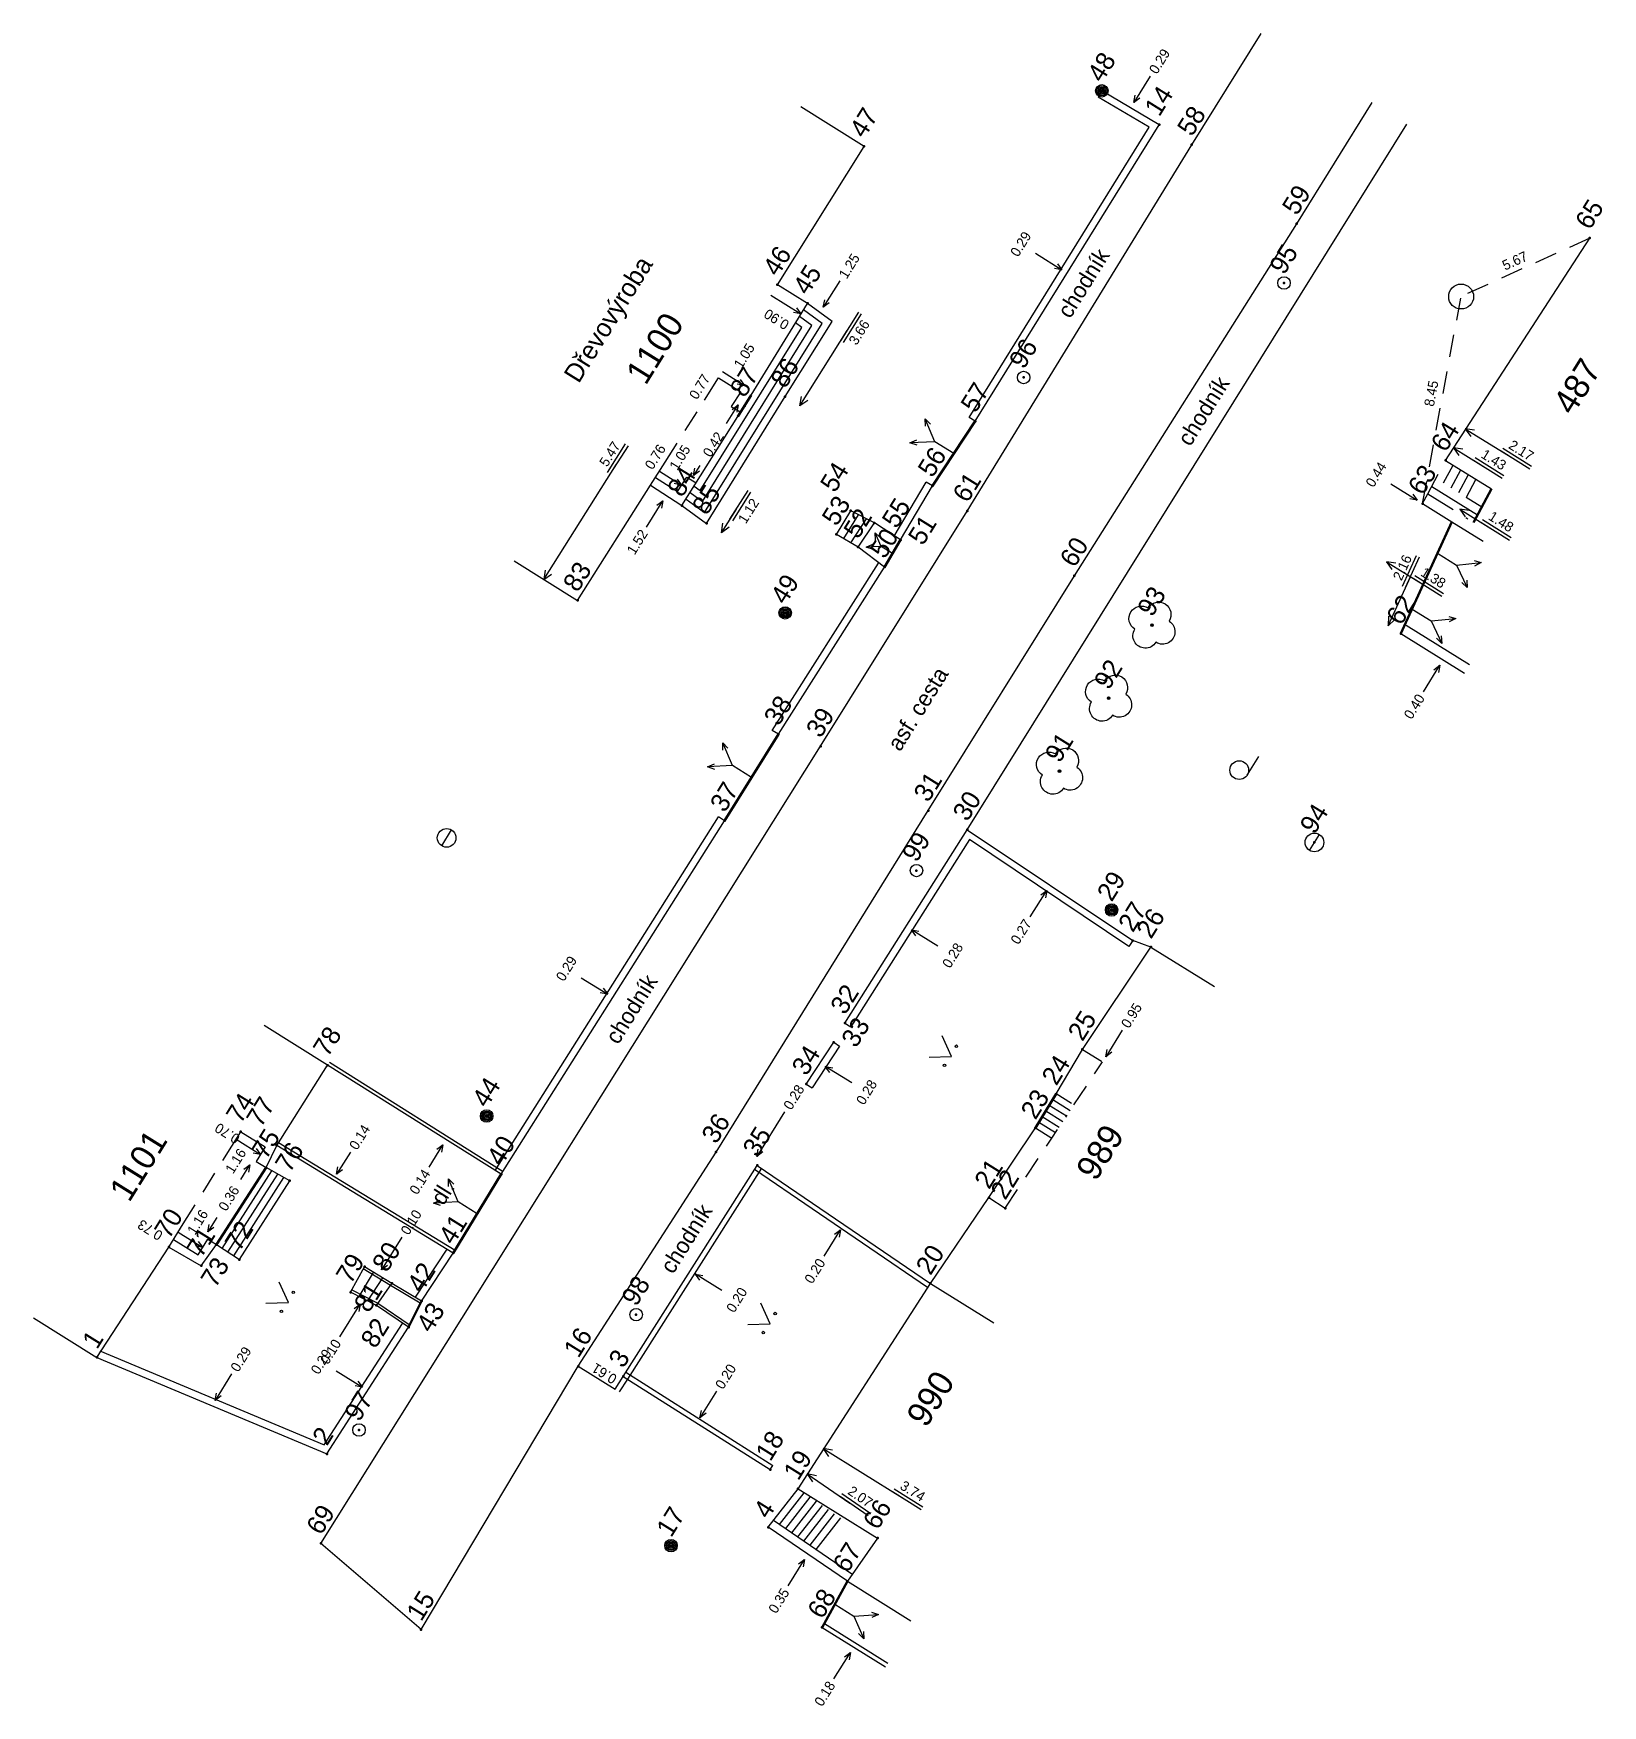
# Model space of a CAD drawing. Header units: metres. Extents: x -565504 to -565441, y -1187941.4 to -1187874.3.
import ezdxf
from ezdxf.enums import TextEntityAlignment as Align

# ---------------------------------------------------------------- set-up
doc = ezdxf.new("R2010")
doc.units = ezdxf.units.M
doc.header["$MEASUREMENT"] = 0
for name, pattern in [('2.103', [10, 5, 5]), ('2.163', [10, 5, 5]), ('DGN Style 2', [1.496808, 0.898085, -0.598723]), ('DGN Style 4', [2.396389, 1.197446, -0.598723, 0.001497, -0.598723])]:
    doc.linetypes.add(name, pattern=pattern)
for name, color, linetype, lineweight in [('Vrstva 10', 7, 'Continuous', 0), ('Vrstva 11', 7, 'Continuous', 0), ('Vrstva 22', 7, 'Continuous', 0), ('Vrstva 25', 7, 'Continuous', 0), ('Vrstva 27', 7, 'Continuous', 0), ('Vrstva 28', 7, 'Continuous', 0), ('Vrstva 31', 7, 'Continuous', 0), ('Vrstva 35', 7, 'Continuous', 0), ('Vrstva 36', 7, 'Continuous', 0), ('Vrstva 40', 7, 'Continuous', 0), ('Vrstva 41', 7, 'Continuous', 0), ('Vrstva 47', 7, 'Continuous', 0), ('Vrstva 5', 7, 'Continuous', 0), ('Vrstva 58', 7, 'Continuous', 0), ('Vrstva 59', 7, 'Continuous', 0), ('Vrstva 6', 7, 'Continuous', 0), ('Vrstva 63', 7, 'Continuous', 0), ('Vrstva 7', 7, 'Continuous', 0), ('Vrstva 8', 7, 'Continuous', 0), ('Vrstva 9', 7, 'Continuous', 0)]:
    doc.layers.add(name, color=color, linetype=linetype, lineweight=lineweight)
doc.styles.add('Style-cs_Working', font='cs_Working.shx')

# ---------------------------------------------------------------- blocks, each defined once
blk = doc.blocks.new('6.01A')
at = {"layer": 'Vrstva 25', "color": 12, "linetype": 'Continuous', "lineweight": 0}
for radius in [0.25, 0.2, 0.15, 0.1, 0.05]:
    blk.add_circle((0, 0), radius, dxfattribs=at)
blk = doc.blocks.new('3.13')
at = {"layer": 'Vrstva 22', "color": 3, "linetype": 'Continuous', "lineweight": 0}
blk.add_circle((0, 0), 0.05, dxfattribs=at)
at = {"layer": 'Vrstva 22', "color": 3, "linetype": 'Continuous', "lineweight": 0, "extrusion": (0, 0, -1)}
for centre, start, end in [((0, 0.5), 0, 180), ((0.5, 0), 270, 90), ((-0.5, 0), 90, 270), ((0, -0.5), 180, 0)]:
    blk.add_arc(centre, 0.5, start, end, dxfattribs=at)
blk = doc.blocks.new('6.14A')
at = {"layer": 'Vrstva 28', "color": 32, "linetype": 'Continuous', "lineweight": 0}
blk.add_circle((0, 0), 0.25, dxfattribs=at)
blk = doc.blocks.new('6.14B')
at = {"layer": 'Vrstva 31', "color": 172, "linetype": 'Continuous', "lineweight": 0}
blk.add_circle((0, 0), 0.25, dxfattribs=at)
blk = doc.blocks.new('8.11')
at = {"layer": 'Vrstva 35', "color": 32, "linetype": 'Continuous', "lineweight": 0}
blk.add_line((-0.375, 0), (0.375, 0), dxfattribs=at)
blk.add_circle((0, 0), 0.375, dxfattribs=at)
blk = doc.blocks.new('6.20')
at = {"layer": 'Vrstva 27', "color": 172, "linetype": 'Continuous', "lineweight": 0}
blk.add_circle((0, 0), 0.5, dxfattribs=at)
blk = doc.blocks.new('3.14')
at = {"layer": 'Vrstva 36', "color": 32, "linetype": 'Continuous', "lineweight": 0, "flags": 128}
blk.add_lwpolyline([(-0.5, 0.75), (0, 0), (0.5, 0.75)], dxfattribs=at)
at = {"layer": 'Vrstva 36', "color": 32, "linetype": 'Continuous', "lineweight": 0}
for centre in [(-0.4502, 0.0502), (0.4492, 0.0502)]:
    blk.add_circle(centre, 0.05, dxfattribs=at)
blk = doc.blocks.new('3.04')
at = {"layer": 'Vrstva 36', "color": 32, "linetype": 'Continuous', "lineweight": 0}
blk.add_line((0, -0.375), (0.875, -0.375), dxfattribs=at)
blk.add_circle((-0.0001, 0.0001), 0.375, dxfattribs=at)

msp = doc.modelspace()

# ---------------------------------------------------------------- linework, layer by layer
at = {"layer": 'Vrstva 10', "color": 4, "linetype": 'Continuous', "lineweight": 0, "flags": 128}
for points in [[(-565488.4, -1187938.32), (-565492.42, -1187934.86), (-565472.37, -1187902.87), (-565466.48, -1187893.43), (-565457.47, -1187878.73), (-565454.689, -1187874.265)], [(-565488.4, -1187938.32), (-565482.09, -1187927.75), (-565476.56, -1187919.16), (-565468.05, -1187905.45), (-565462.18, -1187896.03), (-565453.26, -1187881.9), (-565450.233, -1187877.041)]]:
    msp.add_lwpolyline(points, dxfattribs=at)
at = {"layer": 'Vrstva 11', "color": 7, "linetype": 'Continuous', "lineweight": 0}
for p, q in [((-565466.48, -1187906.22), (-565448.845, -1187877.905)), ((-565447.364, -1187892.305), (-565446.984, -1187891.59)), ((-565447.059, -1187892.495), (-565446.679, -1187891.781)), ((-565446.753, -1187892.686), (-565446.373, -1187891.971)), ((-565446.448, -1187892.876), (-565446.068, -1187892.161)), ((-565446.456, -1187892.871), (-565445.828, -1187893.262)), ((-565471.73, -1187894.37), (-565471.16, -1187893.42)), ((-565471.44, -1187894.54), (-565470.843, -1187893.583)), ((-565471.15, -1187894.71), (-565470.527, -1187893.747)), ((-565470.86, -1187894.88), (-565470.21, -1187893.91)), ((-565496.38, -1187923.02), (-565494.383, -1187919.913)), ((-565496.15, -1187923.17), (-565494.145, -1187920.045)), ((-565495.92, -1187923.32), (-565493.907, -1187920.177)), ((-565491.23, -1187924.78), (-565490.67, -1187923.76)), ((-565490.883, -1187924.957), (-565490.303, -1187923.983)), ((-565490.537, -1187925.133), (-565489.937, -1187924.207)), ((-565490.19, -1187925.31), (-565489.57, -1187924.43)), ((-565482.09, -1187927.75), (-565480.617, -1187928.675)), ((-565474.011, -1187934.101), (-565473.026, -1187932.837)), ((-565473.766, -1187934.267), (-565472.781, -1187933.003)), ((-565473.522, -1187934.434), (-565472.537, -1187933.17)), ((-565473.278, -1187934.601), (-565472.293, -1187933.337)), ((-565473.034, -1187934.767), (-565472.049, -1187933.503)), ((-565474.255, -1187933.934), (-565471.075, -1187936.104)), ((-565472.789, -1187934.934), (-565471.804, -1187933.67)), ((-565472.545, -1187935.101), (-565471.56, -1187933.837))]:
    msp.add_line(p, q, dxfattribs=at)
at = {"layer": 'Vrstva 11', "color": 7, "linetype": 'DGN Style 4', "lineweight": 0}
for p, q in [((-565463.19, -1187917.277), (-565462.496, -1187917.709)), ((-565463.05, -1187917.048), (-565462.348, -1187917.486)), ((-565463.61, -1187917.962), (-565462.942, -1187918.378)), ((-565463.47, -1187917.733), (-565462.793, -1187918.155)), ((-565463.33, -1187917.505), (-565462.645, -1187917.932))]:
    msp.add_line(p, q, dxfattribs=at)
at = {"layer": 'Vrstva 11', "color": 7, "linetype": 'Continuous', "lineweight": 0, "flags": 128}
for points in [[(-565477.93, -1187893.21), (-565476.94, -1187893.93), (-565473.79, -1187888.84), (-565471.9, -1187885.82), (-565472.89, -1187885.1)], [(-565477.768, -1187892.95), (-565477.026, -1187893.49), (-565472.309, -1187885.9), (-565473.052, -1187885.36)], [(-565477.607, -1187892.69), (-565477.112, -1187893.05), (-565472.718, -1187885.98), (-565473.213, -1187885.62)], [(-565477.445, -1187892.43), (-565477.198, -1187892.61), (-565473.127, -1187886.06), (-565473.375, -1187885.88)], [(-565496.61, -1187922.87), (-565495.69, -1187923.47), (-565493.67, -1187920.31), (-565494.62, -1187919.78)], [(-565474.47, -1187934.21), (-565473.27, -1187932.67), (-565470.08, -1187934.65), (-565471.29, -1187936.38), (-565474.47, -1187934.21)]]:
    msp.add_lwpolyline(points, dxfattribs=at)
at = {"layer": 'Vrstva 11', "color": 7, "linetype": 'DGN Style 4', "lineweight": 0, "flags": 128}
msp.add_lwpolyline([(-565463.75, -1187918.19), (-565463.09, -1187918.601), (-565462.199, -1187917.263), (-565462.91, -1187916.82)], dxfattribs=at)
at = {"layer": 'Vrstva 5', "color": 32, "linetype": 'Continuous', "lineweight": 0}
for p, q in [((-565447.29, -1187891.4), (-565441.5, -1187882.48)), ((-565475.156, -1187888.785), (-565472.89, -1187885.1)), ((-565477.028, -1187888.976), (-565476.467, -1187888.089)), ((-565477.93, -1187893.21), (-565475.684, -1187889.635)), ((-565479.194, -1187892.398), (-565478.606, -1187891.469)), ((-565447.29, -1187891.4), (-565445.448, -1187892.547)), ((-565448.21, -1187893.13), (-565448.003, -1187892.742)), ((-565496.001, -1187918.921), (-565495.64, -1187918.34)), ((-565465.61, -1187920.98), (-565464.96, -1187921.41)), ((-565498.52, -1187922.97), (-565497.942, -1187922.041)), ((-565467.96, -1187924.43), (-565465.414, -1187926.016))]:
    msp.add_line(p, q, dxfattribs=at)
at = {"layer": 'Vrstva 5', "color": 32, "linetype": 'DGN Style 2', "lineweight": 0}
for p, q in [((-565478.606, -1187891.469), (-565477.028, -1187888.976)), ((-565448.003, -1187892.742), (-565447.29, -1187891.4)), ((-565461.86, -1187915.04), (-565461.054, -1187915.542)), ((-565462.199, -1187917.263), (-565461.054, -1187915.542)), ((-565464.96, -1187921.41), (-565463.09, -1187918.601)), ((-565497.942, -1187922.041), (-565496.001, -1187918.921))]:
    msp.add_line(p, q, dxfattribs=at)
at = {"layer": 'Vrstva 5', "color": 32, "linetype": 'DGN Style 4', "lineweight": 0}
msp.add_line((-565448.003, -1187892.742), (-565446.161, -1187893.889), dxfattribs=at)
at = {"layer": 'Vrstva 5', "color": 32, "linetype": 'Continuous', "lineweight": 0, "flags": 128}
for points in [[(-565472.89, -1187885.1), (-565474.1, -1187884.35), (-565470.62, -1187878.8), (-565473.166, -1187877.214)], [(-565476.467, -1187888.089), (-565475.575, -1187888.644), (-565475.95, -1187889.235), (-565475.596, -1187889.455)], [(-565484.666, -1187895.434), (-565482.12, -1187897.02), (-565479.194, -1187892.398), (-565477.93, -1187893.21)], [(-565478.997, -1187892.085), (-565478.105, -1187892.641), (-565477.742, -1187892.066), (-565477.365, -1187892.3)], [(-565448.21, -1187893.13), (-565447.039, -1187893.86), (-565445.782, -1187894.642)], [(-565462.91, -1187916.82), (-565461.86, -1187915.04), (-565459.11, -1187910.93), (-565456.564, -1187912.516)], [(-565494.62, -1187919.78), (-565494.19, -1187918.89), (-565492.15, -1187915.67), (-565494.696, -1187914.084)], [(-565495.64, -1187918.34), (-565494.655, -1187918.953), (-565495.017, -1187919.534), (-565494.62, -1187919.78)], [(-565467.96, -1187924.43), (-565465.61, -1187920.98), (-565463.75, -1187918.19)], [(-565498.33, -1187922.664), (-565497.345, -1187923.278), (-565496.958, -1187922.655), (-565496.61, -1187922.87)], [(-565503.956, -1187925.814), (-565501.41, -1187927.4), (-565498.52, -1187922.97), (-565497.22, -1187923.72), (-565496.61, -1187922.87)]]:
    msp.add_lwpolyline(points, dxfattribs=at)
at = {"layer": 'Vrstva 58', "color": 7, "linetype": 'Continuous', "lineweight": 30}
for p in [(-565461.08, -1187876.57), (-565458.78, -1187877.93), (-565470.62, -1187878.8), (-565457.47, -1187878.73), (-565453.26, -1187881.9), (-565441.5, -1187882.48), (-565474.1, -1187884.35), (-565453.77, -1187884.28), (-565472.89, -1187885.1), (-565464.22, -1187888.07), (-565475.42, -1187889.21), (-565473.79, -1187888.84), (-565466.16, -1187889.83), (-565447.29, -1187891.4), (-565467.88, -1187892.42), (-565477.93, -1187893.21), (-565448.21, -1187893.13), (-565476.94, -1187893.93), (-565471.16, -1187893.42), (-565470.21, -1187893.91), (-565466.48, -1187893.43), (-565471.73, -1187894.37), (-565469.16, -1187894.59), (-565470.86, -1187894.88), (-565469.8, -1187895.68), (-565462.18, -1187896.03), (-565482.12, -1187897.02), (-565473.79, -1187897.52), (-565459.07, -1187898.01), (-565449.08, -1187898.35), (-565460.81, -1187900.94), (-565474.06, -1187902.39), (-565472.37, -1187902.87), (-565462.78, -1187903.87), (-565476.22, -1187905.86), (-565468.05, -1187905.45), (-565466.48, -1187906.22), (-565452.55, -1187906.73), (-565468.52, -1187907.86), (-565460.69, -1187909.44), (-565459.84, -1187910.67), (-565459.11, -1187910.93), (-565471.39, -1187913.98), (-565471.84, -1187914.75), (-565461.86, -1187915.04), (-565492.15, -1187915.67), (-565472.94, -1187916.43), (-565462.91, -1187916.82), (-565485.77, -1187917.71), (-565495.64, -1187918.34), (-565463.75, -1187918.19), (-565494.19, -1187918.89), (-565476.56, -1187919.16), (-565494.62, -1187919.78), (-565485.18, -1187920.05), (-565474.91, -1187919.69), (-565493.67, -1187920.31), (-565465.61, -1187920.98), (-565464.96, -1187921.41), (-565498.52, -1187922.97), (-565496.61, -1187922.87), (-565495.69, -1187923.47), (-565487.11, -1187923.21), (-565497.22, -1187923.72), (-565490.67, -1187923.76), (-565491.23, -1187924.78), (-565489.57, -1187924.43), (-565467.96, -1187924.43), (-565490.19, -1187925.31), (-565488.38, -1187925.14), (-565479.77, -1187925.68), (-565488.9, -1187926.19), (-565501.41, -1187927.4), (-565482.09, -1187927.75), (-565480.29, -1187928.16), (-565490.89, -1187930.31), (-565492.18, -1187931.27), (-565474.39, -1187931.9), (-565473.27, -1187932.67), (-565474.47, -1187934.21), (-565492.42, -1187934.86), (-565470.08, -1187934.65), (-565478.37, -1187934.95), (-565471.29, -1187936.38), (-565472.31, -1187938.23), (-565488.4, -1187938.32)]:
    msp.add_point(p, dxfattribs=at)
at = {"layer": 'Vrstva 6', "color": 14, "linetype": 'Continuous', "lineweight": 30}
for p, q in [((-565475.684, -1187889.635), (-565475.156, -1187888.785)), ((-565446.161, -1187893.889), (-565445.448, -1187892.547)), ((-565463.75, -1187918.19), (-565462.91, -1187916.82)), ((-565496.61, -1187922.87), (-565494.62, -1187919.78))]:
    msp.add_line(p, q, dxfattribs=at)
at = {"layer": 'Vrstva 63', "color": 7, "linetype": 'Continuous', "lineweight": 0}
for p, q in [((-565459.137, -1187875.977), (-565459.798, -1187877.038)), ((-565463.743, -1187883.087), (-565462.682, -1187883.748)), ((-565471.593, -1187884.193), (-565472.261, -1187885.249)), ((-565474.367, -1187884.772), (-565473.157, -1187885.522)), ((-565471.56, -1187886.597), (-565470.839, -1187885.444)), ((-565471.45, -1187886.666), (-565470.729, -1187885.513)), ((-565473.196, -1187889.21), (-565471.306, -1187886.19)), ((-565476.306, -1187887.835), (-565475.415, -1187888.391)), ((-565476.141, -1187889.912), (-565475.673, -1187889.172)), ((-565467.784, -1187890.649), (-565468.167, -1187889.726)), ((-565446.497, -1187890.127), (-565444.655, -1187891.274)), ((-565480.919, -1187891.888), (-565480.192, -1187890.739)), ((-565480.809, -1187891.958), (-565480.082, -1187890.809)), ((-565467.784, -1187890.649), (-565468.783, -1187890.693)), ((-565467.02, -1187891.125), (-565467.784, -1187890.649)), ((-565446.973, -1187890.891), (-565445.759, -1187891.647)), ((-565446.098, -1187891.283), (-565444.943, -1187892.002)), ((-565445.062, -1187891.02), (-565443.908, -1187891.739)), ((-565444.994, -1187890.91), (-565443.839, -1187891.629)), ((-565483.478, -1187896.174), (-565480.553, -1187891.552)), ((-565478.836, -1187891.832), (-565477.945, -1187892.387)), ((-565477.211, -1187891.601), (-565477.465, -1187892.003)), ((-565446.166, -1187891.393), (-565445.012, -1187892.112)), ((-565476.004, -1187893.759), (-565475.276, -1187892.61)), ((-565449.483, -1187892.337), (-565448.422, -1187892.998)), ((-565479.355, -1187894.077), (-565478.694, -1187893.016)), ((-565475.894, -1187893.829), (-565475.166, -1187892.68)), ((-565476.346, -1187894.3), (-565475.747, -1187893.354)), ((-565446.721, -1187893.35), (-565445.465, -1187894.133)), ((-565445.873, -1187893.879), (-565444.718, -1187894.598)), ((-565445.804, -1187893.769), (-565444.649, -1187894.488)), ((-565469.938, -1187894.85), (-565470.178, -1187894.3)), ((-565469.938, -1187894.85), (-565470.537, -1187894.887)), ((-565469.48, -1187895.135), (-565469.938, -1187894.85)), ((-565449.012, -1187896.45), (-565448.45, -1187895.212)), ((-565448.894, -1187896.503), (-565448.331, -1187895.265)), ((-565447.612, -1187895.122), (-565446.848, -1187895.597)), ((-565449.663, -1187895.464), (-565448.186, -1187896.384)), ((-565446.848, -1187895.597), (-565445.853, -1187895.502)), ((-565446.848, -1187895.597), (-565446.416, -1187896.499)), ((-565449.589, -1187898.033), (-565448.695, -1187896.066)), ((-565448.594, -1187896.13), (-565447.439, -1187896.849)), ((-565448.525, -1187896.02), (-565447.37, -1187896.739)), ((-565448.633, -1187897.367), (-565447.869, -1187897.843)), ((-565447.869, -1187897.843), (-565446.874, -1187897.748)), ((-565447.869, -1187897.843), (-565447.437, -1187898.744)), ((-565448.175, -1187900.681), (-565447.515, -1187899.62)), ((-565475.904, -1187903.649), (-565476.296, -1187902.729)), ((-565475.904, -1187903.649), (-565476.902, -1187903.703)), ((-565475.14, -1187904.125), (-565475.904, -1187903.649)), ((-565463.953, -1187909.718), (-565463.292, -1187908.657)), ((-565467.662, -1187910.893), (-565468.723, -1187910.232)), ((-565481.973, -1187912.162), (-565480.912, -1187912.823)), ((-565460.261, -1187914.269), (-565460.921, -1187915.33)), ((-565471.117, -1187916.383), (-565472.178, -1187915.722)), ((-565473.811, -1187917.547), (-565474.921, -1187919.33)), ((-565495.825, -1187918.637), (-565494.84, -1187919.25)), ((-565491.236, -1187919.154), (-565491.791, -1187920.045)), ((-565488.079, -1187919.756), (-565487.524, -1187918.865)), ((-565495.639, -1187920.251), (-565495.276, -1187919.667)), ((-565486.909, -1187921.154), (-565487.304, -1187920.235)), ((-565486.909, -1187921.154), (-565487.907, -1187921.211)), ((-565486.145, -1187921.63), (-565486.909, -1187921.154)), ((-565496.59, -1187921.779), (-565496.953, -1187922.363)), ((-565498.145, -1187922.367), (-565497.16, -1187922.98)), ((-565489.168, -1187922.567), (-565489.988, -1187923.883)), ((-565472.228, -1187923.333), (-565471.567, -1187922.272)), ((-565476.327, -1187924.718), (-565477.388, -1187924.057)), ((-565491.662, -1187926.573), (-565490.842, -1187925.257)), ((-565496.002, -1187928.062), (-565496.663, -1187929.123)), ((-565491.813, -1187927.937), (-565490.752, -1187928.598)), ((-565476.547, -1187928.757), (-565477.208, -1187929.818)), ((-565472.266, -1187931.057), (-565469.076, -1187933.037)), ((-565472.9, -1187932.076), (-565471.19, -1187933.243)), ((-565471.513, -1187932.865), (-565470.39, -1187933.631)), ((-565469.483, -1187932.784), (-565468.328, -1187933.501)), ((-565469.415, -1187932.674), (-565468.259, -1187933.391)), ((-565471.587, -1187932.972), (-565470.463, -1187933.739)), ((-565473.673, -1187936.568), (-565473.012, -1187935.507)), ((-565471.8, -1187937.305), (-565471.036, -1187937.781)), ((-565471.036, -1187937.781), (-565470.039, -1187937.71)), ((-565471.036, -1187937.781), (-565470.628, -1187938.694)), ((-565471.83, -1187940.296), (-565471.169, -1187939.235))]:
    msp.add_line(p, q, dxfattribs=at)
at = {"layer": 'Vrstva 63', "color": 7, "linetype": 'DGN Style 2', "lineweight": 0}
for p in [(-565441.5, -1187882.48), (-565448.21, -1187893.13)]:
    msp.add_line(p, (-565446.663, -1187884.823), dxfattribs=at)
at = {"layer": 'Vrstva 63', "color": 7, "linetype": 'Continuous', "lineweight": 0, "flags": 128}
for points in [[(-565459.556, -1187876.858), (-565459.798, -1187877.038), (-565459.743, -1187876.742)], [(-565462.862, -1187883.506), (-565462.682, -1187883.748), (-565462.978, -1187883.693)], [(-565472.019, -1187885.071), (-565472.261, -1187885.249), (-565472.204, -1187884.953)], [(-565473.337, -1187885.281), (-565473.157, -1187885.522), (-565473.453, -1187885.468)], [(-565475.594, -1187888.149), (-565475.415, -1187888.391), (-565475.711, -1187888.336)], [(-565475.916, -1187889.35), (-565475.673, -1187889.172), (-565475.73, -1187889.468)], [(-565472.883, -1187888.993), (-565473.196, -1187889.21), (-565473.137, -1187888.834)], [(-565468.162, -1187890.026), (-565468.167, -1187889.726), (-565467.958, -1187889.942)], [(-565468.498, -1187890.791), (-565468.783, -1187890.693), (-565468.508, -1187890.571)], [(-565446.121, -1187890.184), (-565446.497, -1187890.127), (-565446.279, -1187890.439)], [(-565446.596, -1187890.948), (-565446.973, -1187890.891), (-565446.755, -1187891.203)], [(-565477.222, -1187891.825), (-565477.465, -1187892.003), (-565477.408, -1187891.707)], [(-565478.124, -1187892.146), (-565477.945, -1187892.387), (-565478.241, -1187892.332)], [(-565478.936, -1187893.196), (-565478.694, -1187893.016), (-565478.749, -1187893.312)], [(-565448.602, -1187892.756), (-565448.422, -1187892.998), (-565448.718, -1187892.943)], [(-565476.032, -1187894.085), (-565476.346, -1187894.3), (-565476.285, -1187893.924)], [(-565446.345, -1187893.408), (-565446.721, -1187893.35), (-565446.504, -1187893.663)], [(-565470.167, -1187894.6), (-565470.178, -1187894.3), (-565469.966, -1187894.512)], [(-565470.251, -1187894.979), (-565470.537, -1187894.887), (-565470.265, -1187894.76)], [(-565483.418, -1187895.798), (-565483.478, -1187896.174), (-565483.164, -1187895.959)], [(-565449.287, -1187895.521), (-565449.663, -1187895.464), (-565449.446, -1187895.776)], [(-565446.142, -1187895.42), (-565445.853, -1187895.502), (-565446.121, -1187895.639)], [(-565446.438, -1187896.199), (-565446.416, -1187896.499), (-565446.636, -1187896.294)], [(-565449.581, -1187897.652), (-565449.589, -1187898.033), (-565449.308, -1187897.776)], [(-565447.163, -1187897.665), (-565446.874, -1187897.748), (-565447.142, -1187897.884)], [(-565447.459, -1187898.444), (-565447.437, -1187898.744), (-565447.657, -1187898.539)], [(-565447.756, -1187899.799), (-565447.515, -1187899.62), (-565447.569, -1187899.915)], [(-565476.288, -1187903.03), (-565476.296, -1187902.729), (-565476.085, -1187902.944)], [(-565476.617, -1187903.798), (-565476.902, -1187903.703), (-565476.629, -1187903.578)], [(-565463.534, -1187908.837), (-565463.292, -1187908.657), (-565463.347, -1187908.953)], [(-565468.543, -1187910.474), (-565468.723, -1187910.232), (-565468.427, -1187910.287)], [(-565481.092, -1187912.581), (-565480.912, -1187912.823), (-565481.208, -1187912.768)], [(-565460.68, -1187915.151), (-565460.921, -1187915.33), (-565460.867, -1187915.034)], [(-565471.998, -1187915.964), (-565472.178, -1187915.722), (-565471.882, -1187915.777)], [(-565495.02, -1187919.009), (-565494.84, -1187919.25), (-565495.136, -1187919.196)], [(-565487.765, -1187919.045), (-565487.524, -1187918.865), (-565487.579, -1187919.161)], [(-565474.68, -1187919.15), (-565474.921, -1187919.33), (-565474.867, -1187919.034)], [(-565495.517, -1187919.847), (-565495.276, -1187919.667), (-565495.33, -1187919.963)], [(-565491.55, -1187919.865), (-565491.791, -1187920.045), (-565491.736, -1187919.749)], [(-565487.294, -1187920.536), (-565487.304, -1187920.235), (-565487.092, -1187920.449)], [(-565487.622, -1187921.305), (-565487.907, -1187921.211), (-565487.634, -1187921.085)], [(-565496.712, -1187922.183), (-565496.953, -1187922.363), (-565496.898, -1187922.067)], [(-565497.34, -1187922.739), (-565497.16, -1187922.98), (-565497.456, -1187922.926)], [(-565471.809, -1187922.452), (-565471.567, -1187922.272), (-565471.622, -1187922.568)], [(-565489.746, -1187923.703), (-565489.988, -1187923.883), (-565489.933, -1187923.587)], [(-565477.208, -1187924.299), (-565477.388, -1187924.057), (-565477.092, -1187924.112)], [(-565491.084, -1187925.437), (-565490.842, -1187925.257), (-565490.897, -1187925.553)], [(-565496.421, -1187928.943), (-565496.663, -1187929.123), (-565496.608, -1187928.827)], [(-565490.932, -1187928.356), (-565490.752, -1187928.598), (-565491.048, -1187928.543)], [(-565476.966, -1187929.638), (-565477.208, -1187929.818), (-565477.153, -1187929.522)], [(-565471.889, -1187931.114), (-565472.266, -1187931.057), (-565472.047, -1187931.369)], [(-565472.526, -1187932.149), (-565472.9, -1187932.076), (-565472.695, -1187932.397)], [(-565473.254, -1187935.687), (-565473.012, -1187935.507), (-565473.067, -1187935.803)], [(-565470.326, -1187937.62), (-565470.039, -1187937.71), (-565470.31, -1187937.839)], [(-565470.642, -1187938.393), (-565470.628, -1187938.694), (-565470.842, -1187938.483)], [(-565471.41, -1187939.415), (-565471.169, -1187939.235), (-565471.224, -1187939.531)]]:
    msp.add_lwpolyline(points, dxfattribs=at)
at = {"layer": 'Vrstva 7', "color": 5, "linetype": 'Continuous', "lineweight": 0}
for p, q in [((-565461.08, -1187876.57), (-565461.228, -1187876.82)), ((-565466.16, -1187889.83), (-565466.406, -1187889.677)), ((-565469.16, -1187894.59), (-565467.88, -1187892.42)), ((-565467.88, -1187892.42), (-565468.13, -1187892.273)), ((-565474.06, -1187902.39), (-565469.8, -1187895.68)), ((-565449.08, -1187898.35), (-565446.534, -1187899.936)), ((-565474.06, -1187902.39), (-565474.305, -1187902.235)), ((-565485.18, -1187920.05), (-565476.22, -1187905.86)), ((-565476.22, -1187905.86), (-565476.465, -1187905.705)), ((-565459.84, -1187910.67), (-565459.996, -1187910.903)), ((-565471.39, -1187913.98), (-565471.153, -1187914.13)), ((-565472.94, -1187916.43), (-565471.84, -1187914.75)), ((-565471.84, -1187914.75), (-565471.606, -1187914.903)), ((-565485.18, -1187920.05), (-565492.15, -1187915.67)), ((-565472.94, -1187916.43), (-565472.706, -1187916.583)), ((-565487.11, -1187923.21), (-565494.19, -1187918.89)), ((-565485.18, -1187920.05), (-565485.425, -1187919.895)), ((-565474.91, -1187919.69), (-565467.96, -1187924.43)), ((-565488.38, -1187925.14), (-565487.11, -1187923.21)), ((-565490.67, -1187923.76), (-565490.722, -1187923.845)), ((-565491.23, -1187924.78), (-565491.185, -1187924.691)), ((-565480.29, -1187928.16), (-565474.39, -1187931.9)), ((-565474.39, -1187931.9), (-565474.283, -1187931.731)), ((-565472.31, -1187938.23), (-565469.764, -1187939.816))]:
    msp.add_line(p, q, dxfattribs=at)
at = {"layer": 'Vrstva 7', "color": 212, "linetype": '2.103', "lineweight": 0, "ltscale": 0.5}
for p, q in [((-565469.41, -1187894.443), (-565468.13, -1187892.273)), ((-565474.305, -1187902.235), (-565470.045, -1187895.525)), ((-565485.425, -1187919.895), (-565476.465, -1187905.705)), ((-565488.622, -1187924.981), (-565487.352, -1187923.051))]:
    msp.add_line(p, q, dxfattribs=at)
at = {"layer": 'Vrstva 7', "color": 62, "linetype": '2.163', "lineweight": 0, "ltscale": 0.5}
for p, q in [((-565448.869, -1187898.01), (-565446.322, -1187899.596)), ((-565459.11, -1187910.93), (-565459.84, -1187910.67)), ((-565471.606, -1187914.903), (-565472.706, -1187916.583)), ((-565492.076, -1187915.551), (-565485.106, -1187919.931)), ((-565494.117, -1187918.77), (-565487.037, -1187923.09)), ((-565468.073, -1187924.595), (-565475.023, -1187919.855)), ((-565473.27, -1187932.67), (-565467.96, -1187924.43)), ((-565480.183, -1187927.991), (-565474.283, -1187931.731)), ((-565471.29, -1187936.38), (-565468.744, -1187937.966)), ((-565472.215, -1187938.077), (-565469.668, -1187939.663))]:
    msp.add_line(p, q, dxfattribs=at)
at = {"layer": 'Vrstva 7', "color": 212, "linetype": '2.103', "lineweight": 0, "ltscale": 0.5, "flags": 128}
for points in [[(-565466.406, -1187889.677), (-565459.183, -1187878.029), (-565461.228, -1187876.82)], [(-565501.298, -1187927.133), (-565492.292, -1187930.909), (-565489.144, -1187926.033)]]:
    msp.add_lwpolyline(points, dxfattribs=at)
at = {"layer": 'Vrstva 7', "color": 5, "linetype": 'Continuous', "lineweight": 0, "flags": 128}
for points in [[(-565466.16, -1187889.83), (-565458.78, -1187877.93), (-565461.08, -1187876.57)], [(-565469.16, -1187894.59), (-565470.21, -1187893.91), (-565471.16, -1187893.42)], [(-565469.8, -1187895.68), (-565470.86, -1187894.88), (-565471.73, -1187894.37)], [(-565471.39, -1187913.98), (-565466.48, -1187906.22), (-565459.84, -1187910.67)], [(-565480.617, -1187928.675), (-565480.29, -1187928.16), (-565474.91, -1187919.69)], [(-565488.431, -1187925.226), (-565489.622, -1187924.516), (-565490.722, -1187923.845)], [(-565488.38, -1187925.14), (-565489.57, -1187924.43), (-565490.67, -1187923.76)], [(-565488.9, -1187926.19), (-565490.19, -1187925.31), (-565491.23, -1187924.78)], [(-565491.185, -1187924.691), (-565490.139, -1187925.224), (-565488.844, -1187926.107)], [(-565501.41, -1187927.4), (-565492.18, -1187931.27), (-565488.9, -1187926.19)]]:
    msp.add_lwpolyline(points, dxfattribs=at)
at = {"layer": 'Vrstva 7', "color": 62, "linetype": '2.163', "lineweight": 0, "ltscale": 0.5, "flags": 128}
for points in [[(-565459.996, -1187910.903), (-565466.397, -1187906.613), (-565471.153, -1187914.13)], [(-565474.741, -1187919.797), (-565480.121, -1187928.267), (-565480.448, -1187928.782)]]:
    msp.add_lwpolyline(points, dxfattribs=at)
at = {"layer": 'Vrstva 8', "color": 14, "linetype": 'Continuous', "lineweight": 30}
for p, q in [((-565467.88, -1187892.42), (-565466.16, -1187889.83)), ((-565448.186, -1187896.384), (-565447.039, -1187893.86)), ((-565469.8, -1187895.68), (-565469.16, -1187894.59)), ((-565449.08, -1187898.35), (-565448.186, -1187896.384)), ((-565476.22, -1187905.86), (-565474.06, -1187902.39)), ((-565487.11, -1187923.21), (-565485.18, -1187920.05)), ((-565488.9, -1187926.19), (-565488.38, -1187925.14)), ((-565472.31, -1187938.23), (-565471.29, -1187936.38))]:
    msp.add_line(p, q, dxfattribs=at)
at = {"layer": 'Vrstva 9', "color": 253, "linetype": 'Continuous', "lineweight": 0, "ltscale": 0.5}
msp.add_line((-565447.844, -1187892.441), (-565446.002, -1187893.589), dxfattribs=at)

# ---------------------------------------------------------------- block references
at = {"layer": 'Vrstva 22', "color": 3, "linetype": 'Continuous', "lineweight": 0, "rotation": 58.084}
for p in [(-565459.07, -1187898.01), (-565460.81, -1187900.94), (-565462.78, -1187903.87)]:
    msp.add_blockref('3.13', p, dxfattribs=at)
at = {"layer": 'Vrstva 25', "color": 12, "linetype": 'Continuous', "lineweight": 0, "rotation": 58.084}
for p in [(-565461.08, -1187876.57), (-565473.79, -1187897.52), (-565460.69, -1187909.44), (-565485.77, -1187917.71), (-565478.37, -1187934.95)]:
    msp.add_blockref('6.01A', p, dxfattribs=at)
at = {"layer": 'Vrstva 27', "color": 172, "linetype": 'Continuous', "lineweight": 0, "rotation": 58.084}
msp.add_blockref('6.20', (-565446.663, -1187884.823), dxfattribs=at)
at = {"layer": 'Vrstva 28', "color": 32, "linetype": 'Continuous', "lineweight": 0, "rotation": 58.084}
for p in [(-565453.77, -1187884.28), (-565468.52, -1187907.86), (-565479.77, -1187925.68)]:
    msp.add_blockref('6.14A', p, dxfattribs=at)
at = {"layer": 'Vrstva 31', "color": 172, "linetype": 'Continuous', "lineweight": 0, "rotation": 58.084}
for p in [(-565464.22, -1187888.07), (-565490.89, -1187930.31)]:
    msp.add_blockref('6.14B', p, dxfattribs=at)
at = {"layer": 'Vrstva 35', "color": 32, "linetype": 'Continuous', "lineweight": 0, "rotation": 58.084}
for p in [(-565487.374, -1187906.549), (-565452.55, -1187906.73)]:
    msp.add_blockref('8.11', p, dxfattribs=at)
at = {"layer": 'Vrstva 36', "color": 32, "linetype": 'Continuous', "lineweight": 0, "rotation": 58.084}
for name, p in [('3.04', (-565455.566, -1187903.829)), ('3.14', (-565467.115, -1187915.317)), ('3.14', (-565493.723, -1187925.192)), ('3.14', (-565474.387, -1187926.045))]:
    msp.add_blockref(name, p, dxfattribs=at)

# ---------------------------------------------------------------- texts
at = {"layer": 'Vrstva 40', "color": 12, "linetype": 'Continuous', "lineweight": 0, "style": 'Style-cs_Working'}
for s, p in [('chodník', (-565461.824, -1187884.282)), ('chodník', (-565457.004, -1187889.411)), ('asf. cesta', (-565468.469, -1187901.367)), ('chodník', (-565479.962, -1187913.415)), ('dl.', (-565487.535, -1187920.777)), ('chodník', (-565477.759, -1187922.625))]:
    msp.add_text(s, height=0.65, rotation=58.084, dxfattribs=at).set_placement(p, align=Align.MIDDLE_CENTER)
at = {"layer": 'Vrstva 41', "color": 52, "linetype": 'Continuous', "lineweight": 0, "style": 'Style-cs_Working'}
msp.add_text('Dřevovýroba', height=0.75, rotation=58.084, dxfattribs=at).set_placement((-565480.891, -1187885.731), align=Align.MIDDLE_CENTER)
at = {"layer": 'Vrstva 47', "color": 174, "linetype": 'Continuous', "lineweight": 0, "style": 'Style-cs_Working'}
for s, p in [('1100', (-565479.024, -1187886.894)), ('487', (-565442.018, -1187888.42)), ('989', (-565461.158, -1187919.16)), ('1101', (-565499.751, -1187919.685)), ('990', (-565467.962, -1187929.048))]:
    msp.add_text(s, height=1, rotation=58.084, dxfattribs=at).set_placement(p, align=Align.MIDDLE_CENTER)
at = {"layer": 'Vrstva 59', "color": 32, "linetype": 'Continuous', "lineweight": 0, "style": 'Style-cs_Working'}
for s, p in [('48', (-565461.712, -1187875.882)), ('14', (-565459.412, -1187877.242)), ('58', (-565458.102, -1187878.042)), ('47', (-565471.252, -1187878.112)), ('59', (-565453.892, -1187881.212)), ('65', (-565442.132, -1187881.792)), ('46', (-565474.732, -1187883.662)), ('95', (-565454.402, -1187883.592)), ('45', (-565473.522, -1187884.412)), ('96', (-565464.852, -1187887.382)), ('87', (-565476.052, -1187888.522)), ('86', (-565474.422, -1187888.152)), ('57', (-565466.792, -1187889.142)), ('64', (-565447.922, -1187890.712)), ('56', (-565468.512, -1187891.732)), ('84', (-565478.562, -1187892.522)), ('54', (-565472.428, -1187892.335)), ('63', (-565448.842, -1187892.442)), ('85', (-565477.572, -1187893.242)), ('61', (-565467.112, -1187892.742)), ('53', (-565472.362, -1187893.682)), ('55', (-565469.951, -1187893.777)), ('52', (-565471.492, -1187894.192)), ('51', (-565468.901, -1187894.457)), ('50', (-565470.432, -1187894.992)), ('60', (-565462.812, -1187895.342)), ('83', (-565482.752, -1187896.332)), ('49', (-565474.422, -1187896.832)), ('93', (-565459.702, -1187897.322)), ('62', (-565449.712, -1187897.662)), ('92', (-565461.442, -1187900.252)), ('38', (-565474.692, -1187901.702)), ('39', (-565473.002, -1187902.182)), ('91', (-565463.412, -1187903.182)), ('31', (-565468.682, -1187904.762)), ('37', (-565476.852, -1187905.172)), ('30', (-565467.112, -1187905.532)), ('94', (-565453.182, -1187906.042)), ('99', (-565469.152, -1187907.172)), ('29', (-565461.322, -1187908.752)), ('27', (-565460.472, -1187909.982)), ('26', (-565459.742, -1187910.242)), ('32', (-565472.022, -1187913.292)), ('33', (-565471.581, -1187914.617)), ('25', (-565462.492, -1187914.352)), ('78', (-565492.782, -1187914.982)), ('34', (-565473.572, -1187915.742)), ('24', (-565463.542, -1187916.132)), ('44', (-565486.402, -1187917.022)), ('23', (-565464.382, -1187917.502)), ('74', (-565496.272, -1187917.652)), ('77', (-565495.458, -1187917.805)), ('36', (-565477.192, -1187918.472)), ('35', (-565475.542, -1187919.002)), ('75', (-565495.252, -1187919.092)), ('76', (-565494.302, -1187919.622)), ('40', (-565485.812, -1187919.362)), ('21', (-565466.242, -1187920.292)), ('22', (-565465.592, -1187920.722)), ('70', (-565499.152, -1187922.282)), ('72', (-565496.322, -1187922.782)), ('41', (-565487.742, -1187922.522)), ('71', (-565497.852, -1187923.032)), ('80', (-565490.411, -1187923.627)), ('73', (-565497.289, -1187924.244)), ('79', (-565491.862, -1187924.092)), ('20', (-565468.592, -1187923.742)), ('42', (-565489.012, -1187924.452)), ('98', (-565480.402, -1187924.992)), ('81', (-565491.14, -1187925.249)), ('43', (-565488.641, -1187926.057)), ('82', (-565490.869, -1187926.684)), ('1', (-565502.042, -1187926.712)), ('16', (-565482.722, -1187927.062)), ('3', (-565480.922, -1187927.472)), ('97', (-565491.522, -1187929.622)), ('2', (-565492.812, -1187930.582)), ('18', (-565475.022, -1187931.212)), ('19', (-565473.902, -1187931.982)), ('69', (-565493.052, -1187934.172)), ('17', (-565479.002, -1187934.262)), ('4', (-565475.102, -1187933.522)), ('66', (-565470.712, -1187933.962)), ('67', (-565471.922, -1187935.692)), ('15', (-565489.032, -1187937.632)), ('68', (-565472.942, -1187937.542))]:
    msp.add_text(s, height=0.75, rotation=58.084, dxfattribs=at).set_placement(p, align=Align.TOP_LEFT)
at = {"layer": 'Vrstva 63', "color": 7, "linetype": 'Continuous', "lineweight": 0, "style": 'Style-cs_Working'}
for s, rotation, p in [('0.29', 58.084, (-565458.767, -1187875.383)), ('0.29', 58.084, (-565464.337, -1187882.717)), ('1.25', 58.084, (-565471.218, -1187883.601)), ('5.67', 24.405, (-565444.506, -1187883.387)), ('0.90', 148.084, (-565474.137, -1187885.739)), ('3.66', 57.961, (-565470.818, -1187886.259)), ('1.05', 58.084, (-565475.432, -1187887.202)), ('0.77', 58.084, (-565477.223, -1187888.442)), ('8.45', 79.454, (-565447.861, -1187888.712)), ('0.42', 58.084, (-565476.676, -1187890.756)), ('2.17', 328.084, (-565444.247, -1187890.998)), ('5.47', 57.667, (-565480.826, -1187891.143)), ('0.76', 58.084, (-565479.004, -1187891.256)), ('1.05', 58.084, (-565478.015, -1187891.283)), ('1.43', 328.084, (-565445.351, -1187891.37)), ('0.44', 58.084, (-565450.077, -1187891.967)), ('1.12', 57.667, (-565475.26, -1187893.425)), ('1.48', 328.084, (-565445.057, -1187893.856)), ('1.52', 58.084, (-565479.725, -1187894.671)), ('2.16', 65.553, (-565449.022, -1187895.698)), ('1.38', 328.084, (-565447.778, -1187896.107)), ('0.40', 58.084, (-565448.545, -1187901.275)), ('0.27', 58.084, (-565464.323, -1187910.312)), ('0.29', 58.084, (-565482.567, -1187911.792)), ('0.28', 58.084, (-565467.068, -1187911.263)), ('0.95', 58.084, (-565459.891, -1187913.675)), ('0.28', 58.084, (-565473.441, -1187916.953)), ('0.28', 58.084, (-565470.523, -1187916.753)), ('0.70', 148.084, (-565496.177, -1187918.408)), ('0.14', 58.084, (-565490.866, -1187918.559)), ('1.16', 58.084, (-565495.839, -1187919.512)), ('0.14', 58.084, (-565488.449, -1187920.351)), ('0.36', 58.084, (-565496.114, -1187921.015)), ('1.16', 58.084, (-565497.367, -1187921.968)), ('0.73', 148.084, (-565499.274, -1187922.288)), ('0.10', 58.084, (-565488.798, -1187921.973)), ('0.20', 58.084, (-565472.598, -1187923.927)), ('0.20', 58.084, (-565475.733, -1187925.088)), ('0.10', 58.084, (-565492.032, -1187927.167)), ('0.29', 58.084, (-565495.632, -1187927.468)), ('0.29', 58.084, (-565492.407, -1187927.567)), ('0.61', 148.084, (-565481.048, -1187928.047)), ('0.20', 58.084, (-565476.177, -1187928.163)), ('2.07', 325.691, (-565470.771, -1187932.984)), ('3.74', 328.173, (-565468.668, -1187932.76)), ('0.35', 58.084, (-565474.043, -1187937.162)), ('0.18', 58.084, (-565472.2, -1187940.89))]:
    msp.add_text(s, height=0.4, rotation=rotation, dxfattribs=at).set_placement(p, align=Align.MIDDLE_CENTER)

doc.saveas('drawing.dxf')
